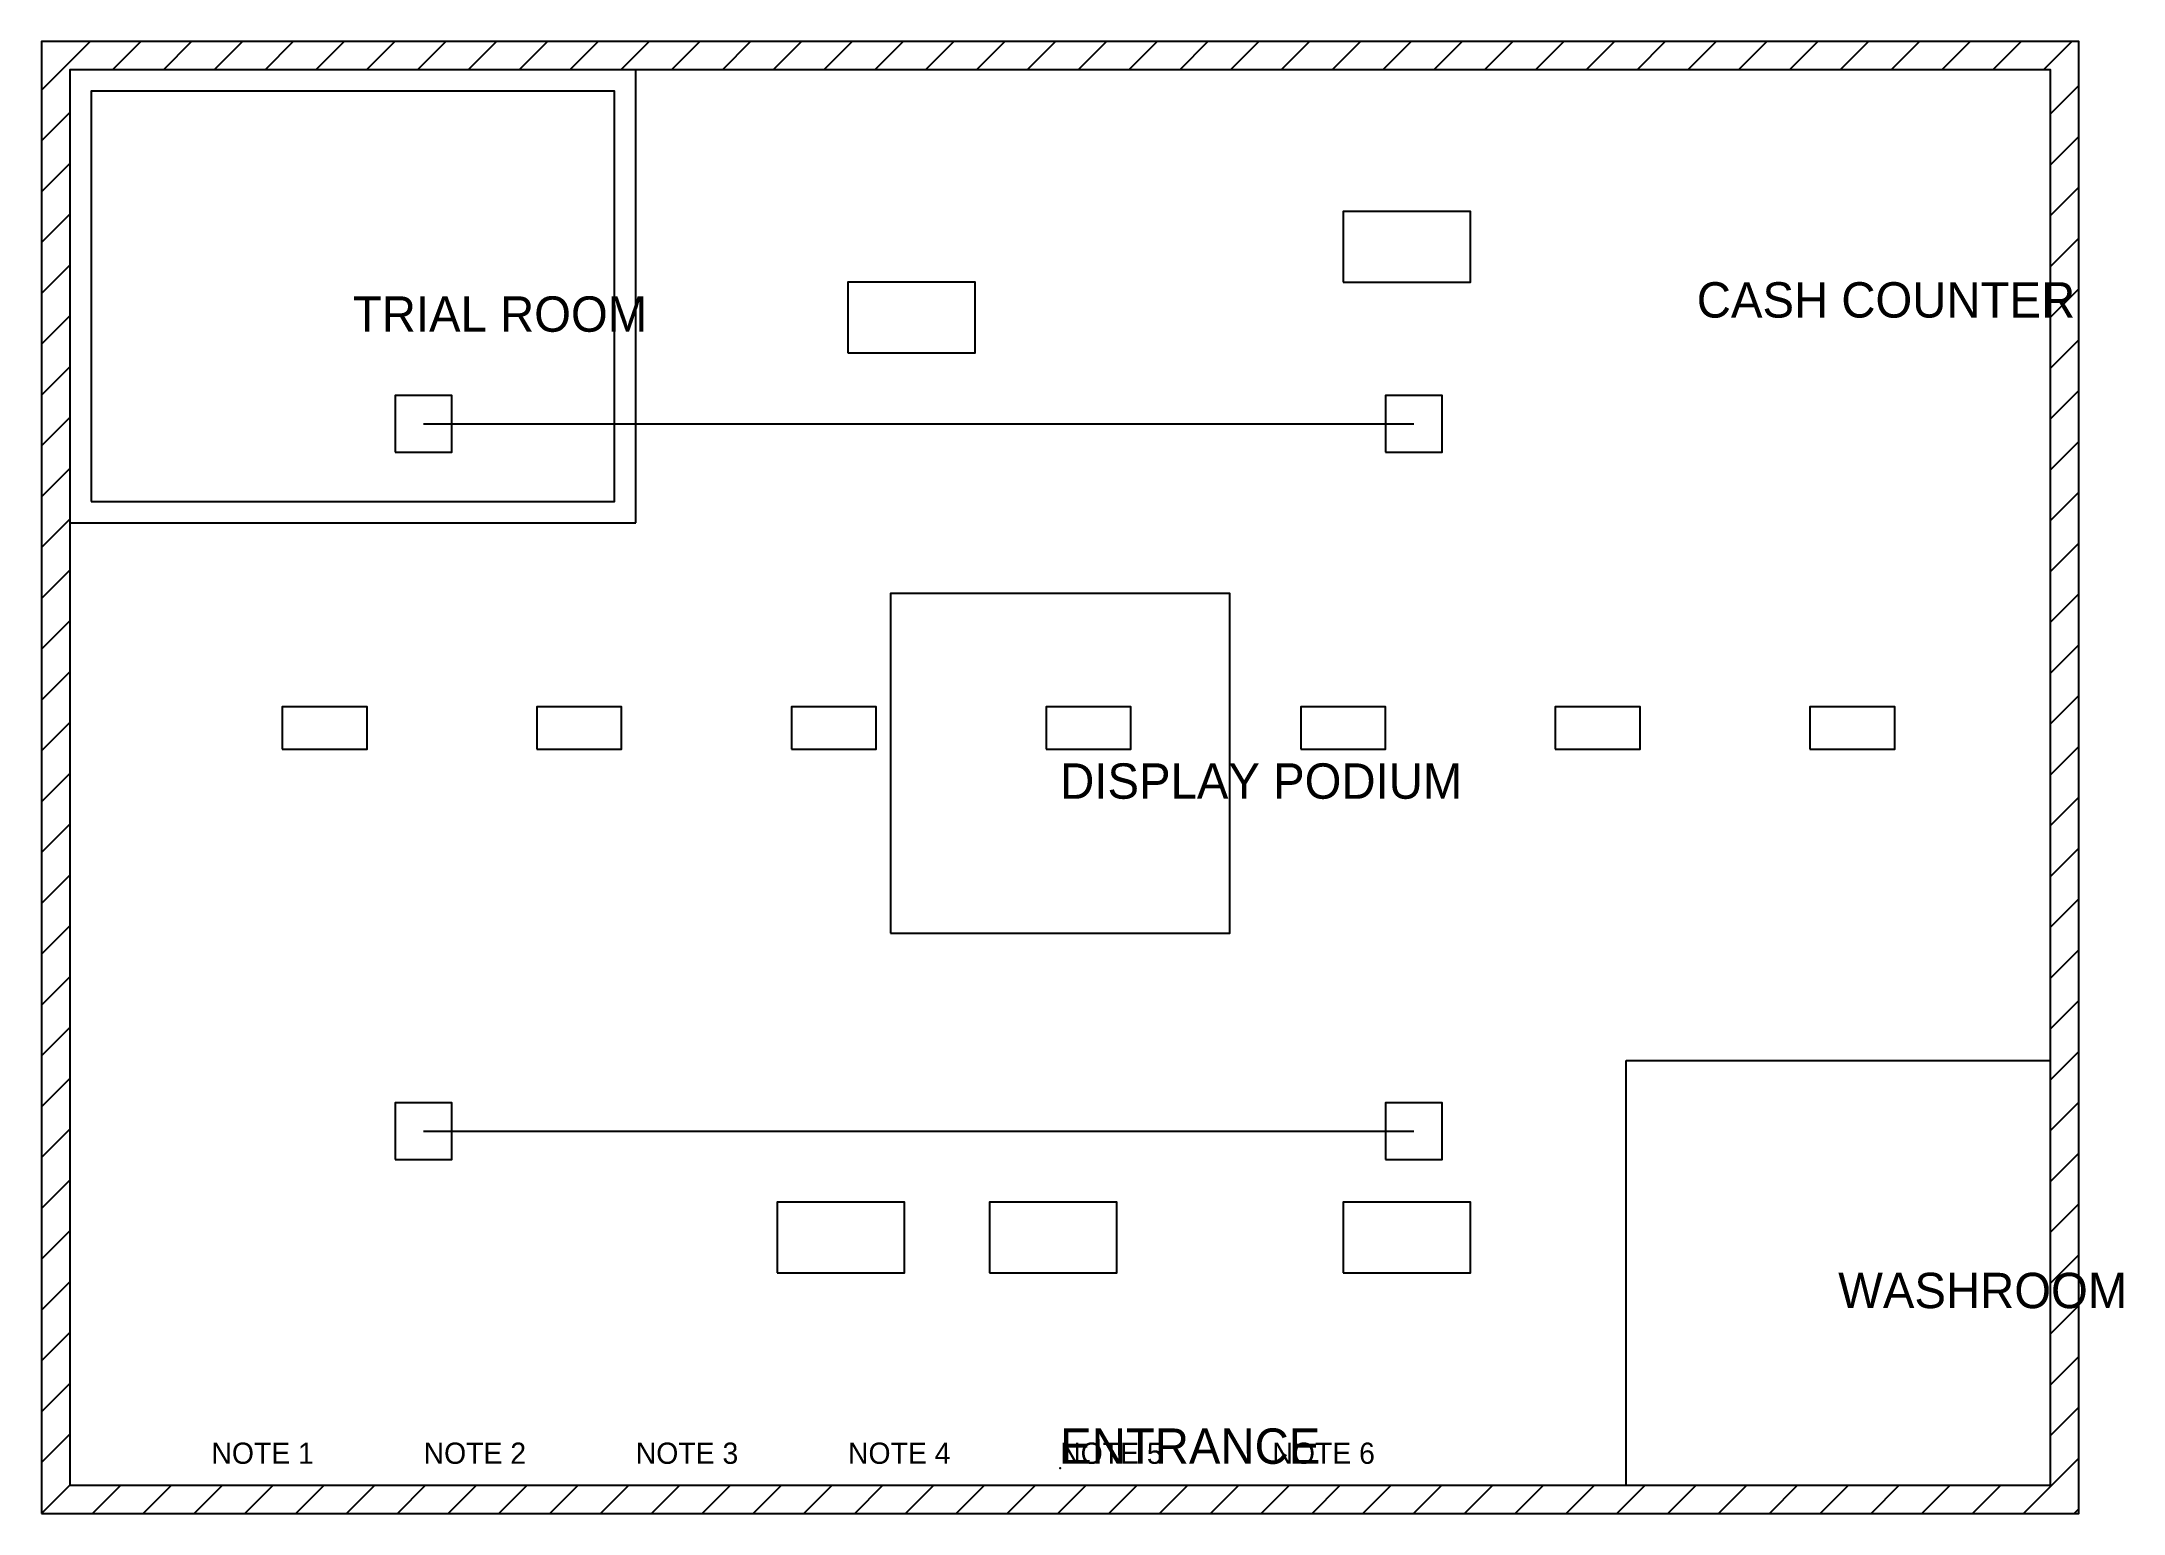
# Model space of a CAD drawing. Header units: metres. Extents: x -200 to 14515, y -200 to 10200.
import ezdxf

# ---------------------------------------------------------------- set-up
doc = ezdxf.new("R2010")
doc.units = ezdxf.units.M
for name, color, linetype in [('BLDG-WALL', 8, 'Continuous'), ('DIM-NOTES', 7, 'Continuous'), ('FEATURE-ZONE', 40, 'Continuous'), ('FFE-FURNITURE', 94, 'Continuous'), ('FFE-RACK', 94, 'Continuous'), ('FL-BOUNDARY', 3, 'Continuous'), ('GLZ-FACADE', 5, 'Continuous'), ('ROOM-TAGS', 2, 'Continuous'), ('SET-OUT-PT', 1, 'Continuous'), ('STRUCT-BEAM', 4, 'Continuous'), ('STRUCT-PILLAR', 6, 'Continuous'), ('TRIAL-ZONE', 30, 'Continuous')]:
    doc.layers.add(name, color=color, linetype=linetype)

# ---------------------------------------------------------------- blocks, each defined once
blk = doc.blocks.new('FEATURE_PODIUM')
at = {"layer": 'FEATURE-ZONE'}
blk.add_lwpolyline([(0, 0), (2400, 0), (2400, 2400), (0, 2400)], close=True, dxfattribs=at)

msp = doc.modelspace()

# ---------------------------------------------------------------- hatches: boundary and pattern name
at = {"layer": 'BLDG-WALL'}
h = msp.add_hatch(dxfattribs=at)
h.set_pattern_fill('ANSI31', scale=80)
h.paths.add_polyline_path([(-200, -200), (14200, -200), (14200, 10200), (-200, 10200)])
h.paths.add_polyline_path([(0, 0), (14000, 0), (14000, 10000), (0, 10000)])

# ---------------------------------------------------------------- linework, layer by layer
for p, q in [((4000, 6800), (4000, 10000)), ((0, 6800), (4000, 6800)), ((11000, 0), (11000, 3000)), ((11000, 3000), (14000, 3000))]:
    msp.add_line(p, q, dxfattribs=at)
for points in [[(-200, -200), (14200, -200), (14200, 10200), (-200, 10200)], [(0, 0), (14000, 0), (14000, 10000), (0, 10000)]]:
    msp.add_lwpolyline(points, close=True, dxfattribs=at)
at = {"layer": 'FFE-FURNITURE'}
for points in [[(9000, 8500), (9900, 8500), (9900, 9000), (9000, 9000)], [(5500, 8000), (6400, 8000), (6400, 8500), (5500, 8500)], [(5000, 1500), (5900, 1500), (5900, 2000), (5000, 2000)], [(6500, 1500), (7400, 1500), (7400, 2000), (6500, 2000)], [(9000, 1500), (9900, 1500), (9900, 2000), (9000, 2000)]]:
    msp.add_lwpolyline(points, close=True, dxfattribs=at)
at = {"layer": 'FFE-RACK'}
for points in [[(1500, 5200), (2100, 5200), (2100, 5500), (1500, 5500)], [(3300, 5200), (3900, 5200), (3900, 5500), (3300, 5500)], [(5100, 5200), (5700, 5200), (5700, 5500), (5100, 5500)], [(6900, 5200), (7500, 5200), (7500, 5500), (6900, 5500)], [(8700, 5200), (9300, 5200), (9300, 5500), (8700, 5500)], [(10500, 5200), (11100, 5200), (11100, 5500), (10500, 5500)], [(12300, 5200), (12900, 5200), (12900, 5500), (12300, 5500)]]:
    msp.add_lwpolyline(points, close=True, dxfattribs=at)
at = {"layer": 'FL-BOUNDARY'}
msp.add_lwpolyline([(0, 0), (14000, 0), (14000, 10000), (0, 10000)], close=True, dxfattribs=at)
at = {"layer": 'GLZ-FACADE'}
msp.add_line((4000, 0), (10000, 0), dxfattribs=at)
at = {"layer": 'SET-OUT-PT'}
msp.add_point((7000, 120), dxfattribs=at)
at = {"layer": 'STRUCT-BEAM'}
for p, q in [((2500, 7500), (9500, 7500)), ((2500, 2500), (9500, 2500))]:
    msp.add_line(p, q, dxfattribs=at)
at = {"layer": 'STRUCT-PILLAR'}
for points in [[(2300, 7300), (2700, 7300), (2700, 7700), (2300, 7700)], [(9300, 7300), (9700, 7300), (9700, 7700), (9300, 7700)], [(2300, 2300), (2700, 2300), (2700, 2700), (2300, 2700)], [(9300, 2300), (9700, 2300), (9700, 2700), (9300, 2700)]]:
    msp.add_lwpolyline(points, close=True, dxfattribs=at)
at = {"layer": 'TRIAL-ZONE'}
msp.add_lwpolyline([(150, 6950), (3850, 6950), (3850, 9850), (150, 9850)], close=True, dxfattribs=at)

# ---------------------------------------------------------------- block references
at = {"layer": 'FEATURE-ZONE'}
msp.add_blockref('FEATURE_PODIUM', (5800, 3900), dxfattribs=at)

# ---------------------------------------------------------------- texts
at = {"layer": 'DIM-NOTES', "char_height": 150, "attachment_point": 1}
for s, insert in [('NOTE 1', (1000, 300)), ('NOTE 2', (2500, 300)), ('NOTE 3', (4000, 300)), ('NOTE 4', (5500, 300)), ('NOTE 5', (7000, 300)), ('NOTE 6', (8500, 300))]:
    msp.add_mtext(s, dxfattribs=dict(at, insert=insert))
at = {"layer": 'ROOM-TAGS', "char_height": 250, "attachment_point": 1}
for s, insert in [('TRIAL ROOM', (2000, 8400)), ('CASH COUNTER', (11500, 8500)), ('DISPLAY PODIUM', (7000, 5100)), ('WASHROOM', (12500, 1500)), ('ENTRANCE', (7000, 400))]:
    msp.add_mtext(s, dxfattribs=dict(at, insert=insert))

doc.saveas('drawing.dxf')
